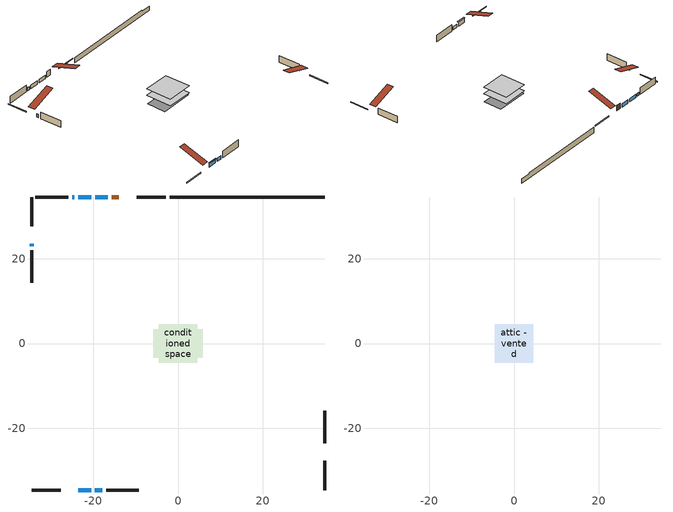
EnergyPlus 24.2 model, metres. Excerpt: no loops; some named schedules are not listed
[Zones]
conditioned space
 floor adiabatic (AdiabaticFloorConstruction): -4.56,-4.56 -4.56,4.56 4.56,4.56 4.56,-4.56 z0.3
 floor foundation (Slab1 construction): -5.79,-3.35 -5.79,3.35 5.79,3.35 5.79,-3.35 z-1.68
 wall outside (RimJoist1 construction): -2.91,34.6 -9.77,34.6 / -34.6,-34.6 -27.74,-34.6 / -34.6,34.6 -34.6,27.74 / 34.6,-34.6 34.6,-27.74 z0.3:0.6
 wall outside (AdiabaticWallConstruction 1): -13.97,34.6 -15.69,34.6 z0.3:2.33
 wall outside (AdiabaticWallConstruction): -23.54,-34.6 -20.54,-34.6 z0.3:1.72; -34.6,23.54 -34.6,22.96 / -19.61,-34.6 -17.92,-34.6 / -16.62,34.6 -19.55,34.6 / -20.48,34.6 -23.53,34.6 / -24.46,34.6 -25.03,34.6 z0.3:1.52
 wall outside (Wall1 construction): -25.96,34.6 -33.67,34.6 / -16.99,-34.6 -9.28,-34.6 / -34.6,22.04 -34.6,14.33 / 34.6,-23.54 34.6,-15.83 z0.3:2.74
 wall foundation (FoundationWall1 construction): -1.98,34.6,-1.68 -1.98,34.6,0.3 30.94,34.6,0.3 30.94,34.6,-0.08 34.6,34.6,-0.08 34.6,34.6,-1.68
 window (WindowConstruction): -23.54,-34.6 -20.54,-34.6 z0.3:1.72
 window (WindowConstruction 5): -34.6,23.54 -34.6,22.96 z0.3:1.52
 window (WindowConstruction 1): -19.61,-34.6 -17.92,-34.6 z0.3:1.52
 window (WindowConstruction 2): -16.62,34.6 -19.55,34.6 z0.3:1.52
 window (WindowConstruction 3): -20.48,34.6 -23.53,34.6 z0.3:1.52
 window (WindowConstruction 4): -24.46,34.6 -25.03,34.6 z0.3:1.52
 door (Door): -13.97,34.6 -15.69,34.6 z0.3:2.33
 ceiling adiabatic (AdiabaticFloorConstruction): 4.56,-4.56 4.56,4.56 -4.56,4.56 -4.56,-4.56 z0.3
attic - vented
 floor to conditioned space (Floor1 construction Reversed): -4.56,-4.56 -4.56,4.56 4.56,4.56 4.56,-4.56 z2.74
 roof outside (Roof1 construction): -13.04,34.6,2.74 -13.04,25.7,5.7 -10.7,25.7,5.7 -10.7,34.6,2.74; -24.46,-34.6,2.74 -24.46,-25.7,5.7 -26.81,-25.7,5.7 -26.81,-34.6,2.74; -34.6,24.46,2.74 -25.7,24.46,5.7 -25.7,26.81,5.7 -34.6,26.81,2.74; 34.6,-24.46,2.74 25.7,-24.46,5.7 25.7,-26.81,5.7 34.6,-26.81,2.74
shading: -20.34,-34.6 -23.74,-34.6 -23.74,-35.01 -20.34,-35.01 z1.92
[Building]
Building 1: Terrain=Suburbs
[Site:Location]
Windsor AP_ON: Latitude {deg}=42.28; Longitude {deg}=-82.96; Time Zone {hr}=-5; Elevation {m}=190; Keep Site Location Information=Yes
[Site:GroundTemperature:Shallow]
6.34957, 4.46684, 4.31606, 5.20952, 8.79623, 12.3662, 15.4612, 17.4219, 17.5884, 15.9938, 12.9777, 9.51722
[Site:WaterMainsTemperature]
Calculation Method=Schedule; Temperature Schedule=mains temperature schedule
[Material] Roughness=Rough; Thermal Absorptance=0.9
Name | Thickness {m} | Conductivity {W/m-K} | Density {kg/m3} | Specific Heat {J/kg-K} | Solar Absorptance | Visible Absorptance
asphalt or fiberglass shingles | 0.00635 | 0.162714 | 1121.4 | 1465.45 | 0.4 | 0.4
ceiling loosefill ins | 0.338667 | 0.0480833 | 16.02 | 1046.75 | 0.7 | 0.7
ceiling stud and cavity | 0.1397 | 0.991674 | 65.682 | 1177.47 | 0.7 | 0.7
concrete 4.0 in. | 0.1016 | 1.803125 | 2242.8 | 837.4 | 0.7 | 0.7
concrete 8.0 in. | 0.2032 | 1.803125 | 2242.8 | 837.4 | 0.7 | 0.7
door material | 0.04445 | 0.053851 | 512.64 | 1214.23 | 0.7 | 0.7
exterior vertical ins | 0.046611 | 0.029427 | 32.04 | 1214.23 | 0.7 | 0.7
floor covering | 0.0127 | 0.0433444 | 54.468 | 1339.84 | 0.6 | 0.6
floor rigid ins; wall rigid ins | 0.512978 | 0.029427 | 32.04 | 1214.23 | 0.7 | 0.7
floor stud and cavity | 0.1397 | 1.75129 | 37.0049 | 1207.88 | 0.7 | 0.7
furniture material conditioned space 1 | 0.1524 | 0.115458 | 640.8 | 1214.23 | 0.6 | 0.6
gypsum board | 0.0127 | 0.160291 | 801 | 837.4 | 0.6 | 0.6
gypsum board 1 | 0.0127 | 0.160291 | 801 | 837.4 | 0.7 | 0.7
osb sheathing 0.5 in. | 0.0127 | 0.115458 | 512.64 | 1214.23 | 0.7 | 0.7
osb sheathing 0.75 in. | 0.01905 | 0.115458 | 512.64 | 1214.23 | 0.7 | 0.7
osb sheathing 2.0 in. | 0.0508 | 0.115458 | 512.64 | 1214.23 | 0.7 | 0.7
rim joist rigid ins | 0.051816 | 0.029427 | 32.04 | 1214.23 | 0.7 | 0.7
rim joist stud and cavity | 0.0508 | 0.275866 | 125.044 | 1163.47 | 0.6 | 0.6
wall stud and cavity | 0.1397 | 0.0819611 | 139.0536 | 1170.24 | 0.7 | 0.7
wall stud and cavity 1 | 0.0889 | 0.380278 | 52.3479 | 1209.89 | 0.7 | 0.7
wall stud and cavity 2 | 0.0889 | 0.391764 | 83.0341 | 1211.67 | 0.7 | 0.7
wood siding | 0.0254 | 0.102417 | 544.68 | 1172.36 | 0.4 | 0.4
wood siding 1; wood siding 2; wood siding 3 | 0.0254 | 0.102417 | 544.68 | 1172.36 | 0.7 | 0.7
[WindowMaterial:SimpleGlazingSystem]
Name | U-Factor {W/m2-K} | Solar Heat Gain Coefficient
WindowMaterial | 2.88386 | 0.7
WindowMaterial 1 | 2.259844 | 0.49
WindowMaterial 2 | 2.24338 | 0.51
WindowMaterial 3 | 2.149123 | 0.59
WindowMaterial 4 | 4.33856 | 0.45
[Construction]
AdiabaticFloorConstruction: floor stud and cavity, floor rigid ins, osb sheathing 0.75 in., floor covering
AdiabaticWallConstruction: wood siding 2, wall rigid ins, wall stud and cavity 1, gypsum board
AdiabaticWallConstruction 1: wood siding 3, wall rigid ins, wall stud and cavity 1, gypsum board
Door: door material
Floor1 construction Reversed: gypsum board, ceiling stud and cavity, ceiling loosefill ins
FoundationWall1 construction: concrete 8.0 in., gypsum board 1
furniture construction conditioned space 1: furniture material conditioned space 1
PartitionWallConstruction: gypsum board, wall stud and cavity 2, gypsum board
RimJoist1 construction: wood siding 1, rim joist rigid ins, osb sheathing 2.0 in., rim joist stud and cavity
Roof1 construction: asphalt or fiberglass shingles
Slab1 construction: concrete 4.0 in.
Wall1 construction: wood siding, osb sheathing 0.5 in., wall stud and cavity, gypsum board
WindowConstruction: WindowMaterial
WindowConstruction 1: WindowMaterial 1
WindowConstruction 2: WindowMaterial 2
WindowConstruction 3: WindowMaterial 3
WindowConstruction 4; WindowConstruction 5: WindowMaterial 4
[Zone] Multiplier=1; Part of Total Floor Area=Yes
Name | Volume {m3}
attic - vented | 40.0914
conditioned space | 382.5
[Space]
Name | Zone | Volume {m3}
attic - vented 1 | attic - vented | 40.0914
conditioned space 1 | conditioned space | 382.5
[ZoneInfiltration:EffectiveLeakageArea]
infil attic - vented 1: Zone or Space=attic - vented 1; Schedule=Always On Discrete; Effective Air Leakage Area {cm2}=3703.56; Stack Coefficient=0.000206093; Wind Coefficient=9.69956e-06
[ZoneMixing]
whole house fan mix: Zone or Space=attic - vented; Schedule=Always On Continuous; Design Flow Rate Calculation Method=Flow/Zone; Design Flow Rate {m3/s}=0; Source Zone or Space=conditioned space
[SurfaceProperty:ExposedFoundationPerimeter]
Slab1: Exposed Perimeter Calculation Method=TotalExposedPerimeter; Total Exposed Perimeter {m}=36.577
[InternalMass] Zone or ZoneList=conditioned space; Space or SpaceList=conditioned space 1
Name | Construction | Surface Area {m2}
furniture mass conditioned space 1 | furniture construction conditioned space 1 | 64.4
partition wall mass | PartitionWallConstruction | 161
[Lights]
interior lighting: Zone or ZoneList or Space or SpaceList=conditioned space 1; Schedule=interior lighting schedule; Design Level Calculation Method=LightingLevel; Lighting Level {W}=343.2; Return Air Fraction=0; Fraction Radiant=0.6; Fraction Visible=0.2; Fraction Replaceable=1
[People]
occupants: Zone or ZoneList or Space or SpaceList=conditioned space 1; Number of People Schedule=occupants schedule; Number of People Calculation Method=People; Number of People=3; Fraction Radiant=0.314171; Sensible Heat Fraction=0.56303; Activity Level Schedule=occupants activity schedule; Carbon Dioxide Generation Rate {m3/s-W}=0; Enable ASHRAE 55 Comfort Warnings=No; Mean Radiant Temperature Calculation Type=EnclosureAveraged
[ElectricEquipment] Zone or ZoneList or Space or SpaceList=conditioned space 1; Design Level Calculation Method=EquipmentLevel
Name | Schedule | Design Level {W} | Fraction Latent | Fraction Radiant | Fraction Lost
clothes dryer | clothes dryer schedule | 140.772 | 0.015 | 0.081 | 0.85
clothes washer | clothes washer schedule | 32.1985 | 0.03 | 0.162 | 0.7
cooking range | cooking range schedule | 215.147 | 0.08 | 0.432 | 0.2
dishwasher | dishwasher schedule | 66.8632 | 0.3 | 0.18 | 0.4
fridge | fridge schedule | 72.9452 | 0 | 0.6 | 0
mech vent bath fan 0 | mech vent bath fan 0 schedule | 50.2 | 0 | 0 | 1
mech vent house fan | mech vent house fan schedule | 0 | 0 | 0 | 1
mech vent house fan cfis | mech vent house fan cfis schedule | 0 | 0 | 0 | 0
mech vent range fan 0 | mech vent range fan 0 schedule | 57 | 0 | 0 | 1
misc plug loads | misc plug loads schedule | 494.7 | 0.045 | 0.513 | 0.1
whole house fan | Always On Discrete | 0 | 0 | 0 | 1
[OtherEquipment] Zone or ZoneList or Space or SpaceList=conditioned space 1; Design Level Calculation Method=EquipmentLevel
Name | Fuel Type | Schedule | Design Level {W} | Fraction Latent | Fraction Radiant | Fraction Lost
clothes dryer 1 | Electricity | clothes dryer schedule | 0 | 0.015 | 0.081 | 0.85
cooking range 1 | Electricity | cooking range schedule | 0 | 0.08 | 0.432 | 0.2
general water use latent | None | general water use schedule | 62.594 | 1 | 0 | 0
general water use sensible | None | general water use schedule | -61.6891 | 0 | 0.6 | 0
mech vent house fan latent load | None | Always On Discrete | 0 | 1 | 0 | 0
mech vent house fan sensible load | None | Always On Discrete | 0 | 0 | 0 | 0
water heater energy adjustment1 | NaturalGas | Always On Discrete | 0.01 | 0 | 0 | 1
[ZoneInfiltration:DesignFlowRate] Zone or ZoneList or Space or SpaceList=conditioned space 1; Schedule=Always On Discrete; Design Flow Rate Calculation Method=Flow/Zone; Design Flow Rate {m3/s}=0
infil flow; natural vent flow; whole house fan flow
[AvailabilityManager:Scheduled]
central ac and furnace airloop Availability Manager: Schedule=Always On Discrete
[Foundation:Kiva]
Foundation Kiva 1: Initial Indoor Air Temperature {C}=18; Wall Height Above Grade {m}=0.300015; Wall Depth Below Slab {m}=0.2032; Custom Block Material Name 1=exterior vertical ins; Custom Block Depth 1 {m}=1.98001; Custom Block X Position 1 {m}=0.2159; Custom Block Z Position 1 {m}=0
[Foundation:Kiva:Settings]
Soil Conductivity {W/m-K}=0.849921; Soil Density {kg/m3}=1842.3; Soil Specific Heat {J/kg-K}=418.7; Ground Solar Absorptivity=0.9; Ground Thermal Absorptivity=0.9; Ground Surface Roughness {m}=0.03; Far-Field Width {m}=40; Deep-Ground Boundary Condition=ZeroFlux; Deep-Ground Depth {m}=40; Minimum Cell Dimension {m}=0.2; Maximum Cell Growth Coefficient=3; Simulation Timestep=Timestep
[Exterior:Lights]
exterior lighting: Schedule=exterior lighting schedule; Design Level {W}=75.6
[EnergyManagementSystem:GlobalVariable]
central_ac_and_furnace_airloop_Fan_RTF
infil_program_Qfan
infil_program_Qinf
natural_vent_program_Qnv
natural_vent_program_Qwhf
[EnergyManagementSystem:Sensor]
Name | Output:Variable or Output:Meter Index Key | Output:Variable or Output:Meter
airflow_gain | infil flow | Infiltration Sensible Heat Gain Energy
airflow_gain_1 | natural vent flow | Infiltration Sensible Heat Gain Energy
airflow_gain_2 | whole house fan flow | Infiltration Sensible Heat Gain Energy
airflow_loss | infil flow | Infiltration Sensible Heat Loss Energy
airflow_loss_1 | natural vent flow | Infiltration Sensible Heat Loss Energy
airflow_loss_2 | whole house fan flow | Infiltration Sensible Heat Loss Energy
clg_load_cond |  | Cooling:EnergyTransfer:Zone:CONDITIONED SPACE
clg_sp_s; clg_sp_s_1 | cooling setpoint | Schedule Value
clothes_dryer_exhaust_0_sch_s | clothes dryer exhaust 0 schedule | Schedule Value
cool_season | cooling season schedule | Schedule Value
htg_load_cond |  | Heating:EnergyTransfer:Zone:CONDITIONED SPACE
htg_sp_s; htg_sp_s_1 | heating setpoint | Schedule Value
ig_ee_conv | clothes dryer | Electric Equipment Convective Heating Energy
ig_ee_conv_2 | cooking range | Electric Equipment Convective Heating Energy
ig_ee_conv_4 | fridge | Electric Equipment Convective Heating Energy
ig_ee_conv_5 | misc plug loads | Electric Equipment Convective Heating Energy
ig_ee_conv_6 | whole house fan | Electric Equipment Convective Heating Energy
ig_ee_rad | clothes dryer | Electric Equipment Radiant Heating Energy
ig_ee_rad_2 | cooking range | Electric Equipment Radiant Heating Energy
ig_ee_rad_4 | fridge | Electric Equipment Radiant Heating Energy
ig_ee_rad_5 | misc plug loads | Electric Equipment Radiant Heating Energy
ig_ee_rad_6 | whole house fan | Electric Equipment Radiant Heating Energy
ig_lgt_conv | interior lighting | Lights Convective Heating Energy
ig_lgt_rad | interior lighting | Lights Radiant Heating Energy
ig_lgt_vis | interior lighting | Lights Visible Radiation Heating Energy
ig_oe_conv | clothes dryer 1 | Other Equipment Convective Heating Energy
ig_oe_conv_1 | cooking range 1 | Other Equipment Convective Heating Energy
ig_oe_conv_2 | general water use latent | Other Equipment Convective Heating Energy
ig_oe_conv_3 | general water use sensible | Other Equipment Convective Heating Energy
ig_oe_conv_4 | water heater energy adjustment1 | Other Equipment Convective Heating Energy
ig_oe_rad | clothes dryer 1 | Other Equipment Radiant Heating Energy
ig_oe_rad_1 | cooking range 1 | Other Equipment Radiant Heating Energy
ig_oe_rad_2 | general water use latent | Other Equipment Radiant Heating Energy
ig_oe_rad_3 | general water use sensible | Other Equipment Radiant Heating Energy
ig_oe_rad_4 | water heater energy adjustment1 | Other Equipment Radiant Heating Energy
ig_ppl_conv | occupants | People Convective Heating Energy
ig_ppl_rad | occupants | People Radiant Heating Energy
im_conv | furniture mass conditioned space 1 | Surface Inside Face Convection Heat Gain Energy
im_conv_1 | partition wall mass | Surface Inside Face Convection Heat Gain Energy
im_ig | furniture mass conditioned space 1 | Surface Inside Face Internal Gains Radiation Heat Gain Energy
im_ig_1 | partition wall mass | Surface Inside Face Internal Gains Radiation Heat Gain Energy
im_lgt | furniture mass conditioned space 1 | Surface Inside Face Lights Radiation Heat Gain Energy
im_lgt_1 | partition wall mass | Surface Inside Face Lights Radiation Heat Gain Energy
im_sol | furniture mass conditioned space 1 | Surface Inside Face Solar Radiation Heat Gain Energy
im_sol_1 | partition wall mass | Surface Inside Face Solar Radiation Heat Gain Energy
im_surf | furniture mass conditioned space 1 | Surface Inside Face Net Surface Thermal Radiation Heat Gain Energy
im_surf_1 | partition wall mass | Surface Inside Face Net Surface Thermal Radiation Heat Gain Energy
mech_vent_bath_fan_0_sch_s | mech vent bath fan 0 schedule | Schedule Value
mech_vent_range_fan_0_sch_s | mech vent range fan 0 schedule | Schedule Value
mv_conv | mech vent bath fan 0 | Electric Equipment Convective Heating Energy
mv_conv_1 | mech vent house fan | Electric Equipment Convective Heating Energy
mv_conv_2 | mech vent house fan cfis | Electric Equipment Convective Heating Energy
mv_conv_3 | mech vent range fan 0 | Electric Equipment Convective Heating Energy
mv_conv_4 | mech vent house fan latent load | Other Equipment Convective Heating Energy
mv_conv_5 | mech vent house fan sensible load | Other Equipment Convective Heating Energy
mv_rad | mech vent bath fan 0 | Electric Equipment Radiant Heating Energy
mv_rad_1 | mech vent house fan | Electric Equipment Radiant Heating Energy
mv_rad_2 | mech vent house fan cfis | Electric Equipment Radiant Heating Energy
mv_rad_3 | mech vent range fan 0 | Electric Equipment Radiant Heating Energy
mv_rad_4 | mech vent house fan latent load | Other Equipment Radiant Heating Energy
mv_rad_5 | mech vent house fan sensible load | Other Equipment Radiant Heating Energy
natural_vent_s | natural vent schedule | Schedule Value
out_pb_s |  | Site Outdoor Air Barometric Pressure
out_wt_s |  | Site Outdoor Air Humidity Ratio
site_vw_s |  | Site Wind Speed
ss_back_out | Window1 | Surface Window Shortwave from Zone Back Out Window Heat Transfer Rate
ss_back_out_1 | Window10 | Surface Window Shortwave from Zone Back Out Window Heat Transfer Rate
ss_back_out_2 | Window2 | Surface Window Shortwave from Zone Back Out Window Heat Transfer Rate
ss_back_out_3 | Window4 | Surface Window Shortwave from Zone Back Out Window Heat Transfer Rate
ss_back_out_4 | Window7 | Surface Window Shortwave from Zone Back Out Window Heat Transfer Rate
ss_back_out_5 | Window8 | Surface Window Shortwave from Zone Back Out Window Heat Transfer Rate
ss_conv | Door1 | Surface Inside Face Convection Heat Gain Energy
ss_conv_1 | Window1 | Surface Inside Face Convection Heat Gain Energy
ss_conv_2 | Window10 | Surface Inside Face Convection Heat Gain Energy
ss_conv_3 | Window2 | Surface Inside Face Convection Heat Gain Energy
ss_conv_4 | Window4 | Surface Inside Face Convection Heat Gain Energy
ss_conv_5 | Window7 | Surface Inside Face Convection Heat Gain Energy
ss_conv_6 | Window8 | Surface Inside Face Convection Heat Gain Energy
ss_ig | Door1 | Surface Inside Face Internal Gains Radiation Heat Gain Energy
ss_ig_1 | Window1 | Surface Inside Face Internal Gains Radiation Heat Gain Energy
ss_ig_2 | Window10 | Surface Inside Face Internal Gains Radiation Heat Gain Energy
ss_ig_3 | Window2 | Surface Inside Face Internal Gains Radiation Heat Gain Energy
ss_ig_4 | Window4 | Surface Inside Face Internal Gains Radiation Heat Gain Energy
ss_ig_5 | Window7 | Surface Inside Face Internal Gains Radiation Heat Gain Energy
ss_ig_6 | Window8 | Surface Inside Face Internal Gains Radiation Heat Gain Energy
ss_lgt | Door1 | Surface Inside Face Lights Radiation Heat Gain Energy
ss_sol | Door1 | Surface Inside Face Solar Radiation Heat Gain Energy
ss_surf | Door1 | Surface Inside Face Net Surface Thermal Radiation Heat Gain Energy
ss_surf_1 | Window1 | Surface Inside Face Net Surface Thermal Radiation Heat Gain Energy
ss_surf_2 | Window10 | Surface Inside Face Net Surface Thermal Radiation Heat Gain Energy
ss_surf_3 | Window2 | Surface Inside Face Net Surface Thermal Radiation Heat Gain Energy
ss_surf_4 | Window4 | Surface Inside Face Net Surface Thermal Radiation Heat Gain Energy
ss_surf_5 | Window7 | Surface Inside Face Net Surface Thermal Radiation Heat Gain Energy
ss_surf_6 | Window8 | Surface Inside Face Net Surface Thermal Radiation Heat Gain Energy
ss_trans_in | Window1 | Surface Window Transmitted Solar Radiation Rate
ss_trans_in_1 | Window10 | Surface Window Transmitted Solar Radiation Rate
ss_trans_in_2 | Window2 | Surface Window Transmitted Solar Radiation Rate
ss_trans_in_3 | Window4 | Surface Window Transmitted Solar Radiation Rate
ss_trans_in_4 | Window7 | Surface Window Transmitted Solar Radiation Rate
ss_trans_in_5 | Window8 | Surface Window Transmitted Solar Radiation Rate
ss_trans_out | Window1 | Surface Inside Face Initial Transmitted Diffuse Transmitted Out Window Solar Radiation Rate
ss_trans_out_1 | Window10 | Surface Inside Face Initial Transmitted Diffuse Transmitted Out Window Solar Radiation Rate
ss_trans_out_2 | Window2 | Surface Inside Face Initial Transmitted Diffuse Transmitted Out Window Solar Radiation Rate
ss_trans_out_3 | Window4 | Surface Inside Face Initial Transmitted Diffuse Transmitted Out Window Solar Radiation Rate
ss_trans_out_4 | Window7 | Surface Inside Face Initial Transmitted Diffuse Transmitted Out Window Solar Radiation Rate
ss_trans_out_5 | Window8 | Surface Inside Face Initial Transmitted Diffuse Transmitted Out Window Solar Radiation Rate
s_conv | Floor1 | Surface Inside Face Convection Heat Gain Energy
s_conv_1 | FoundationWall1 | Surface Inside Face Convection Heat Gain Energy
s_conv_10 | Wall1:180 | Surface Inside Face Convection Heat Gain Energy
s_conv_11 | Wall1:270 | Surface Inside Face Convection Heat Gain Energy
s_conv_12 | Wall1:90 | Surface Inside Face Convection Heat Gain Energy
s_conv_2 | inferred conditioned ceiling | Surface Inside Face Convection Heat Gain Energy
s_conv_3 | inferred conditioned floor | Surface Inside Face Convection Heat Gain Energy
s_conv_4 | RimJoist1:0 | Surface Inside Face Convection Heat Gain Energy
s_conv_5 | RimJoist1:180 | Surface Inside Face Convection Heat Gain Energy
s_conv_6 | RimJoist1:270 | Surface Inside Face Convection Heat Gain Energy
s_conv_7 | RimJoist1:90 | Surface Inside Face Convection Heat Gain Energy
s_conv_8 | Slab1 | Surface Inside Face Convection Heat Gain Energy
s_conv_9 | Wall1:0 | Surface Inside Face Convection Heat Gain Energy
s_ig | Floor1 | Surface Inside Face Internal Gains Radiation Heat Gain Energy
s_ig_1 | FoundationWall1 | Surface Inside Face Internal Gains Radiation Heat Gain Energy
s_ig_10 | Wall1:180 | Surface Inside Face Internal Gains Radiation Heat Gain Energy
s_ig_11 | Wall1:270 | Surface Inside Face Internal Gains Radiation Heat Gain Energy
s_ig_12 | Wall1:90 | Surface Inside Face Internal Gains Radiation Heat Gain Energy
s_ig_2 | inferred conditioned ceiling | Surface Inside Face Internal Gains Radiation Heat Gain Energy
s_ig_3 | inferred conditioned floor | Surface Inside Face Internal Gains Radiation Heat Gain Energy
s_ig_4 | RimJoist1:0 | Surface Inside Face Internal Gains Radiation Heat Gain Energy
s_ig_5 | RimJoist1:180 | Surface Inside Face Internal Gains Radiation Heat Gain Energy
s_ig_6 | RimJoist1:270 | Surface Inside Face Internal Gains Radiation Heat Gain Energy
s_ig_7 | RimJoist1:90 | Surface Inside Face Internal Gains Radiation Heat Gain Energy
s_ig_8 | Slab1 | Surface Inside Face Internal Gains Radiation Heat Gain Energy
s_ig_9 | Wall1:0 | Surface Inside Face Internal Gains Radiation Heat Gain Energy
s_lgt | Floor1 | Surface Inside Face Lights Radiation Heat Gain Energy
s_lgt_1 | FoundationWall1 | Surface Inside Face Lights Radiation Heat Gain Energy
s_lgt_10 | Wall1:180 | Surface Inside Face Lights Radiation Heat Gain Energy
s_lgt_11 | Wall1:270 | Surface Inside Face Lights Radiation Heat Gain Energy
s_lgt_12 | Wall1:90 | Surface Inside Face Lights Radiation Heat Gain Energy
s_lgt_2 | inferred conditioned ceiling | Surface Inside Face Lights Radiation Heat Gain Energy
s_lgt_3 | inferred conditioned floor | Surface Inside Face Lights Radiation Heat Gain Energy
s_lgt_4 | RimJoist1:0 | Surface Inside Face Lights Radiation Heat Gain Energy
s_lgt_5 | RimJoist1:180 | Surface Inside Face Lights Radiation Heat Gain Energy
s_lgt_6 | RimJoist1:270 | Surface Inside Face Lights Radiation Heat Gain Energy
s_lgt_7 | RimJoist1:90 | Surface Inside Face Lights Radiation Heat Gain Energy
s_lgt_8 | Slab1 | Surface Inside Face Lights Radiation Heat Gain Energy
s_lgt_9 | Wall1:0 | Surface Inside Face Lights Radiation Heat Gain Energy
s_sol | Floor1 | Surface Inside Face Solar Radiation Heat Gain Energy
s_sol_1 | FoundationWall1 | Surface Inside Face Solar Radiation Heat Gain Energy
s_sol_10 | Wall1:180 | Surface Inside Face Solar Radiation Heat Gain Energy
s_sol_11 | Wall1:270 | Surface Inside Face Solar Radiation Heat Gain Energy
s_sol_12 | Wall1:90 | Surface Inside Face Solar Radiation Heat Gain Energy
s_sol_2 | inferred conditioned ceiling | Surface Inside Face Solar Radiation Heat Gain Energy
s_sol_3 | inferred conditioned floor | Surface Inside Face Solar Radiation Heat Gain Energy
s_sol_4 | RimJoist1:0 | Surface Inside Face Solar Radiation Heat Gain Energy
s_sol_5 | RimJoist1:180 | Surface Inside Face Solar Radiation Heat Gain Energy
s_sol_6 | RimJoist1:270 | Surface Inside Face Solar Radiation Heat Gain Energy
s_sol_7 | RimJoist1:90 | Surface Inside Face Solar Radiation Heat Gain Energy
s_sol_8 | Slab1 | Surface Inside Face Solar Radiation Heat Gain Energy
s_sol_9 | Wall1:0 | Surface Inside Face Solar Radiation Heat Gain Energy
s_surf | Floor1 | Surface Inside Face Net Surface Thermal Radiation Heat Gain Energy
s_surf_1 | FoundationWall1 | Surface Inside Face Net Surface Thermal Radiation Heat Gain Energy
s_surf_10 | Wall1:180 | Surface Inside Face Net Surface Thermal Radiation Heat Gain Energy
s_surf_11 | Wall1:270 | Surface Inside Face Net Surface Thermal Radiation Heat Gain Energy
s_surf_12 | Wall1:90 | Surface Inside Face Net Surface Thermal Radiation Heat Gain Energy
s_surf_2 | inferred conditioned ceiling | Surface Inside Face Net Surface Thermal Radiation Heat Gain Energy
s_surf_3 | inferred conditioned floor | Surface Inside Face Net Surface Thermal Radiation Heat Gain Energy
s_surf_4 | RimJoist1:0 | Surface Inside Face Net Surface Thermal Radiation Heat Gain Energy
s_surf_5 | RimJoist1:180 | Surface Inside Face Net Surface Thermal Radiation Heat Gain Energy
s_surf_6 | RimJoist1:270 | Surface Inside Face Net Surface Thermal Radiation Heat Gain Energy
s_surf_7 | RimJoist1:90 | Surface Inside Face Net Surface Thermal Radiation Heat Gain Energy
s_surf_8 | Slab1 | Surface Inside Face Net Surface Thermal Radiation Heat Gain Energy
s_surf_9 | Wall1:0 | Surface Inside Face Net Surface Thermal Radiation Heat Gain Energy
[EnergyManagementSystem:Actuator]
Name | Actuated Component Unique | Actuated Component Type | Actuated Component Control Type
fridge_schedule_act | fridge schedule | Schedule:Constant | Schedule Value
infil_flow_act | infil flow | Zone Infiltration | Air Exchange Flow Rate
mech_vent_house_fan_cfis_act | mech vent house fan cfis | ElectricEquipment | Electricity Rate
mech_vent_house_fan_latent_load_act | mech vent house fan latent load | OtherEquipment | Power Level
mech_vent_house_fan_sensible_load_act | mech vent house fan sensible load | OtherEquipment | Power Level
natural_vent_flow_act | natural vent flow | Zone Infiltration | Air Exchange Flow Rate
water_heater_ec_adj_act | water heater energy adjustment1 | OtherEquipment | Power Level
whole_house_fan_act | whole house fan | ElectricEquipment | Electricity Rate
whole_house_fan_flow_act | whole house fan flow | Zone Infiltration | Air Exchange Flow Rate
whole_house_fan_mix_act | whole house fan mix | ZoneMixing | Air Exchange Flow Rate
[EnergyManagementSystem:Program]
central_ac_and_furnace_supply_fan_disaggregate_program: Set central_ac_and_furnace_supply_fan_clg = 0; If central_ac_and_furnace_clg_coil_s > 0; Set central_ac_and_furnace_supply_fan_clg = central_ac_and_furnace_supply_fan_s; EndIf
central_ac_and_furnace_supply_fan_disaggregate_program_1: Set central_ac_and_furnace_supply_fan_primary_htg = 0; If central_ac_and_furnace_htg_coil_s > 0; Set central_ac_and_furnace_supply_fan_primary_htg = central_ac_and_furnace_supply_fan_s_1; EndIf
